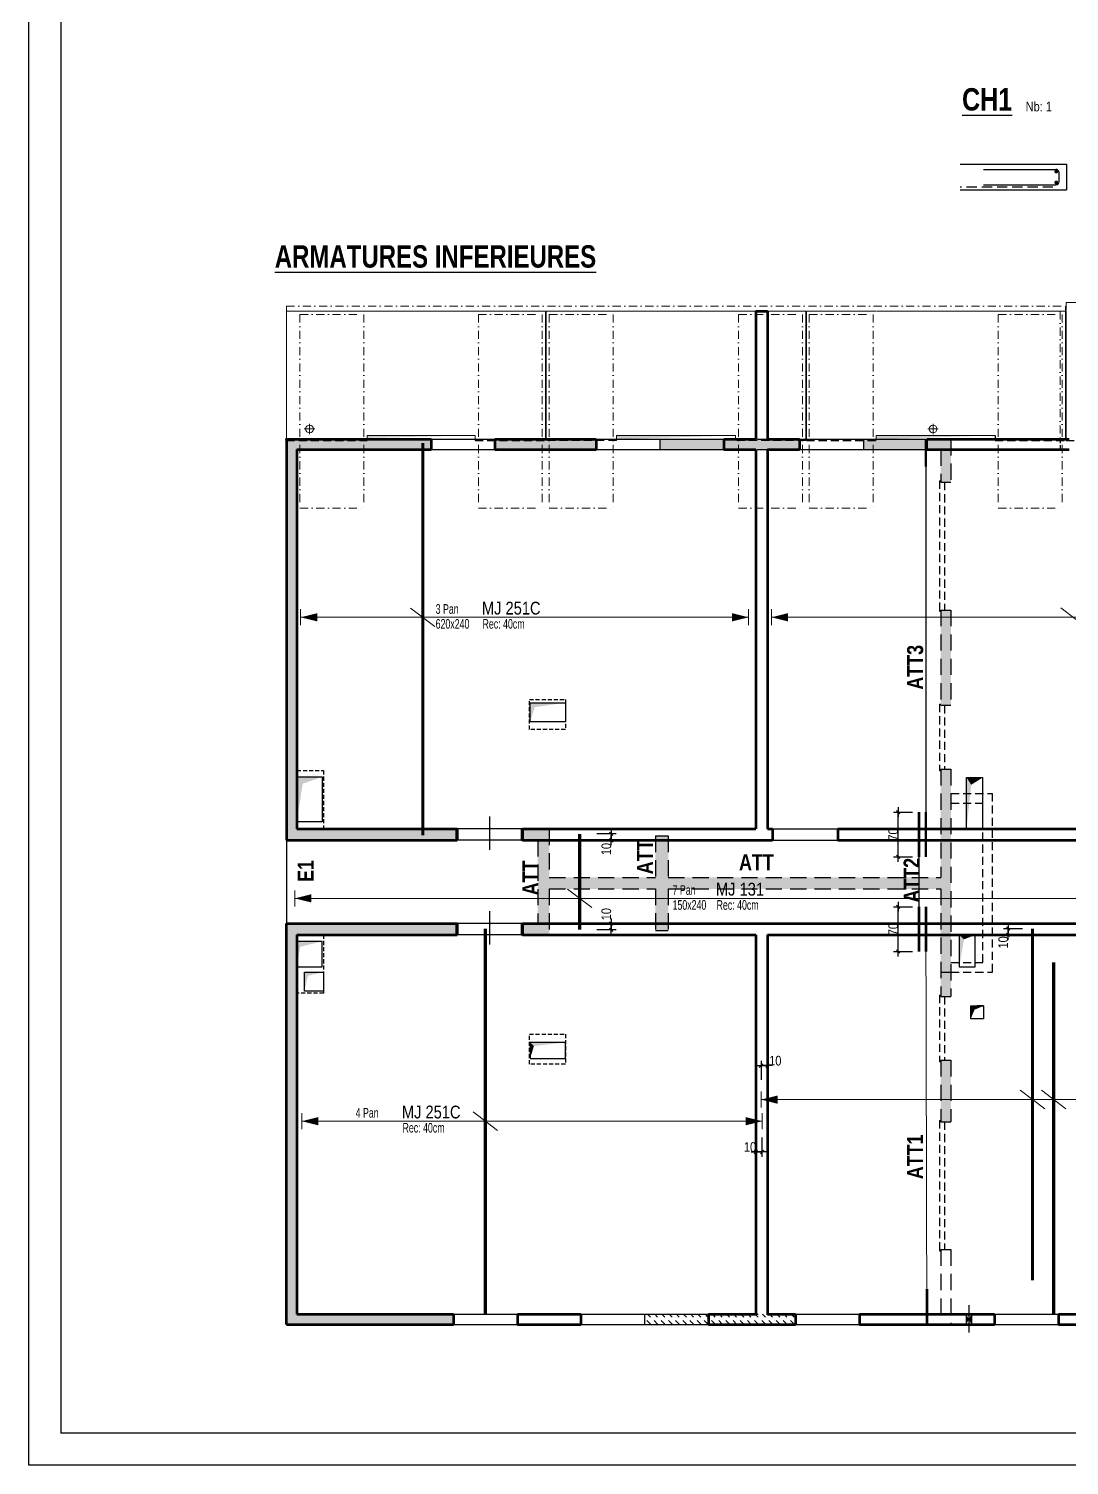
# Model space of a CAD drawing. Header units: millimetres. Extents: x 12045 to 47376, y -21493 to -16931.
# Drawn here: x 31670 to 33297, y -21424 to -19178 of the extents above; entities that cross this region are included whole.
import ezdxf
from ezdxf.enums import TextEntityAlignment as Align

# ---------------------------------------------------------------- set-up
doc = ezdxf.new("R2010")
doc.units = ezdxf.units.MM
for name, pattern in [('CACHE', [9.525, 6.35, -3.175]), ('CACHE2', [4.7625, 3.175, -1.5875]), ('CACHEX2', [19.05, 12.7, -6.35]), ('TIRETPTX2', [50.8, 25.4, -12.7, 0, -12.7])]:
    doc.linetypes.add(name, pattern=pattern)
for name, color, linetype in [('01-Cad  2', 1, 'Continuous'), ('01_ARMA_INF', 50, 'Continuous'), ('01_cote_gen', 4, 'Continuous'), ('01_linteaux', 2, 'Continuous'), ('01_murs_sup', 2, 'CACHEX2'), ('01_resv', 32, 'Continuous'), ('01_texte', 230, 'Continuous'), ('AA_COTES', 2, 'Continuous')]:
    doc.layers.add(name, color=color, linetype=linetype)
for name, color, linetype, lineweight in [('01_murs_coup', 5, 'Continuous', 60), ('01_tram_axes', 2, 'TIRETPTX2', 9), ('_GAZELEC-RESERVATION 2', 6, 'Continuous', 18)]:
    doc.layers.add(name, color=color, linetype=linetype, lineweight=lineweight)
doc.styles.add('impact', font='impact.ttf')
doc.styles.add('PATIO', font='ARIALN.TTF')
doc.styles.add('STYLE2', font='ARIALN.TTF')
doc.styles.add('Titre', font='ariblk.ttf')
doc.dimstyles.new('JB50', dxfattribs={"dimscale": 0.1, "dimtxt": 150, "dimasz": 15, "dimexe": 0.1, "dimexo": 0.1, "dimgap": 0.09, "dimtad": 1, "dimdec": 1, "dimdsep": 46, "dimtxsty": 'STYLE2', "dimblk1": 'BOND_G', "dimblk2": 'BOND_D', "dimsah": 1, "dimcen": 1.5, "dimdle": 0.01, "dimse1": 1, "dimse2": 1, "dimclrd": 4, "dimclre": 2, "dimclrt": 6, "dimazin": 2, "dimtfac": 2.333333, "dimtdec": 1, "dimtix": 1, "dimtmove": 2, "dimatfit": 3, "dimldrblk": 'BOND_G', "dimfxl": 1, "dimtolj": 1, "dimtzin": 0, "dimarcsym": 0})
pattern_1 = [(135, (2098.203, 9430.729), (-11.2253202, 9e-16), [7.9375, -7.9375])]

# ---------------------------------------------------------------- blocks, each defined once
blk = doc.blocks.new('BOND_G')
at = {"layer": 'AA_COTES', "color": 0}
for p, q in [((0, -5), (0, 15)), ((5, 0), (-5, 0)), ((1.8, 1.8), (-1.8, -1.8))]:
    blk.add_line(p, q, dxfattribs=at)
blk = doc.blocks.new('BOND_D')
at = {"layer": 'AA_COTES', "color": 0}
for p, q in [((5, 0), (-5, 0)), ((-1.8, -1.8), (1.8, 1.8)), ((0, 5), (0, -15))]:
    blk.add_line(p, q, dxfattribs=at)
blk = doc.blocks.new('*D2656')
at = {"layer": '01_cote_gen', "color": 4, "lineweight": -2, "ltscale": 0.1, "transparency": 16777216}
blk.add_line((32581, -20578), (32581, -20585), dxfattribs=at)
at = {"layer": 'Defpoints', "color": 0, "ltscale": 0.1, "transparency": 16777216}
for p in [(32531.6, -20586.5), (32549.2, -20576.5), (32581, -20586.5)]:
    blk.add_point(p, dxfattribs=at)
at = {"layer": '01_cote_gen', "color": 4, "lineweight": -2, "ltscale": 0.1, "transparency": 16777216, "xscale": 1.5, "yscale": 1.5, "zscale": 1.5}
for name, p, rotation in [('BOND_G', (32581, -20576.5), 90), ('BOND_D', (32581, -20586.5), 270)]:
    blk.add_blockref(name, p, dxfattribs=dict(at, rotation=rotation))
at = {"layer": '01_cote_gen', "color": 6, "ltscale": 0.1, "transparency": 16777216, "insert": (32573.3, -20562), "char_height": 15, "attachment_point": 5, "rotation": 90, "style": 'STYLE2'}
blk.add_mtext('\\A1;10', dxfattribs=at)
blk = doc.blocks.new('*D2657')
at = {"layer": '01_cote_gen', "color": 4, "lineweight": -2, "ltscale": 0.1, "transparency": 16777216}
blk.add_line((32581, -20438.1), (32581, -20445.1), dxfattribs=at)
at = {"layer": 'Defpoints', "color": 0, "ltscale": 0.1, "transparency": 16777216}
for p in [(32531.5, -20436.6), (32531.5, -20446.6), (32581, -20446.6)]:
    blk.add_point(p, dxfattribs=at)
at = {"layer": '01_cote_gen', "color": 4, "lineweight": -2, "ltscale": 0.1, "transparency": 16777216, "xscale": 1.5, "yscale": 1.5, "zscale": 1.5}
for name, p, rotation in [('BOND_G', (32581, -20436.6), 90), ('BOND_D', (32581, -20446.6), 270)]:
    blk.add_blockref(name, p, dxfattribs=dict(at, rotation=rotation))
at = {"layer": '01_cote_gen', "color": 6, "ltscale": 0.1, "transparency": 16777216, "insert": (32573.3, -20460.3), "char_height": 15, "attachment_point": 5, "rotation": 90, "style": 'STYLE2'}
blk.add_mtext('\\A1;10', dxfattribs=at)
blk = doc.blocks.new('*D2661')
at = {"layer": '01_cote_gen', "color": 4, "lineweight": -2, "ltscale": 0.1, "transparency": 16777216}
blk.add_line((33201.6, -20593), (33201.6, -20586), dxfattribs=at)
at = {"layer": 'Defpoints', "color": 0, "ltscale": 0.1, "transparency": 16777216}
for p in [(33201.6, -20584.5), (33239.6, -20584.5), (33239.6, -20594.5)]:
    blk.add_point(p, dxfattribs=at)
at = {"layer": '01_cote_gen', "color": 4, "lineweight": -2, "ltscale": 0.1, "transparency": 16777216, "xscale": 1.5, "yscale": 1.5, "zscale": 1.5}
for name, p, rotation in [('BOND_D', (33201.6, -20584.5), 90), ('BOND_G', (33201.6, -20594.5), 270)]:
    blk.add_blockref(name, p, dxfattribs=dict(at, rotation=rotation))
at = {"layer": '01_cote_gen', "color": 6, "ltscale": 0.1, "transparency": 16777216, "insert": (33193.9, -20606.2), "char_height": 15, "attachment_point": 5, "rotation": 90, "style": 'STYLE2'}
blk.add_mtext('\\A1;10', dxfattribs=at)
blk = doc.blocks.new('*D2662')
at = {"layer": '01_cote_gen', "color": 4, "lineweight": -2, "ltscale": 0.1, "transparency": 16777216}
blk.add_line((32816.7, -20798.8), (32823.7, -20798.8), dxfattribs=at)
at = {"layer": 'Defpoints', "color": 0, "ltscale": 0.1, "transparency": 16777216}
for p in [(32825.2, -20798.8), (32825.2, -20842.1), (32815.2, -20852)]:
    blk.add_point(p, dxfattribs=at)
at = {"layer": '01_cote_gen', "color": 4, "lineweight": -2, "ltscale": 0.1, "transparency": 16777216, "xscale": 1.5, "yscale": 1.5, "zscale": 1.5, "rotation": 180}
blk.add_blockref('BOND_G', (32815.2, -20798.8), dxfattribs=at)
at = {"layer": '01_cote_gen', "color": 4, "lineweight": -2, "ltscale": 0.1, "transparency": 16777216, "xscale": 1.5, "yscale": 1.5, "zscale": 1.5}
blk.add_blockref('BOND_D', (32825.2, -20798.8), dxfattribs=at)
at = {"layer": '01_cote_gen', "color": 6, "ltscale": 0.1, "transparency": 16777216, "insert": (32837.5, -20791.2), "char_height": 15, "attachment_point": 5, "style": 'STYLE2'}
blk.add_mtext('\\A1;10', dxfattribs=at)
blk = doc.blocks.new('*D2663')
at = {"layer": '01_cote_gen', "color": 4, "lineweight": -2, "ltscale": 0.1, "transparency": 16777216}
blk.add_line((32815.6, -20933.8), (32808.7, -20933.8), dxfattribs=at)
at = {"layer": 'Defpoints', "color": 0, "ltscale": 0.1, "transparency": 16777216}
for p in [(32807.2, -20898.2), (32817.1, -20898.2), (32807.2, -20933.8)]:
    blk.add_point(p, dxfattribs=at)
at = {"layer": '01_cote_gen', "color": 4, "lineweight": -2, "ltscale": 0.1, "transparency": 16777216, "xscale": 1.5, "yscale": 1.5, "zscale": 1.5, "rotation": 180}
blk.add_blockref('BOND_D', (32807.2, -20933.8), dxfattribs=at)
at = {"layer": '01_cote_gen', "color": 4, "lineweight": -2, "ltscale": 0.1, "transparency": 16777216, "xscale": 1.5, "yscale": 1.5, "zscale": 1.5}
blk.add_blockref('BOND_G', (32817.1, -20933.8), dxfattribs=at)
at = {"layer": '01_cote_gen', "color": 6, "ltscale": 0.1, "transparency": 16777216, "insert": (32798, -20926.2), "char_height": 15, "attachment_point": 5, "style": 'STYLE2'}
blk.add_mtext('\\A1;10', dxfattribs=at)
blk = doc.blocks.new('*D2665')
at = {"layer": '01_cote_gen', "color": 4, "lineweight": -2, "ltscale": 0.1, "transparency": 16777216}
blk.add_line((33029.7, -20471), (33029.7, -20404), dxfattribs=at)
at = {"layer": 'Defpoints', "color": 0, "ltscale": 0.1, "transparency": 16777216}
for p in [(33029.7, -20402.5), (33062.2, -20402.5), (33072.9, -20472.5)]:
    blk.add_point(p, dxfattribs=at)
at = {"layer": '01_cote_gen', "color": 4, "lineweight": -2, "ltscale": 0.1, "transparency": 16777216, "xscale": 1.5, "yscale": 1.5, "zscale": 1.5}
for name, p, rotation in [('BOND_D', (33029.7, -20402.5), 90), ('BOND_G', (33029.7, -20472.5), 270)]:
    blk.add_blockref(name, p, dxfattribs=dict(at, rotation=rotation))
at = {"layer": '01_cote_gen', "color": 6, "ltscale": 0.1, "transparency": 16777216, "insert": (33022, -20437.5), "char_height": 15, "attachment_point": 5, "rotation": 90, "style": 'STYLE2'}
blk.add_mtext('\\A1;70', dxfattribs=at)
blk = doc.blocks.new('*D2666')
at = {"layer": '01_cote_gen', "color": 4, "lineweight": -2, "ltscale": 0.1, "transparency": 16777216}
blk.add_line((33029.7, -20619), (33029.7, -20552), dxfattribs=at)
at = {"layer": 'Defpoints', "color": 0, "ltscale": 0.1, "transparency": 16777216}
for p in [(33029.7, -20550.5), (33062.2, -20550.5), (33062.2, -20620.5)]:
    blk.add_point(p, dxfattribs=at)
at = {"layer": '01_cote_gen', "color": 4, "lineweight": -2, "ltscale": 0.1, "transparency": 16777216, "xscale": 1.5, "yscale": 1.5, "zscale": 1.5}
for name, p, rotation in [('BOND_D', (33029.7, -20550.5), 90), ('BOND_G', (33029.7, -20620.5), 270)]:
    blk.add_blockref(name, p, dxfattribs=dict(at, rotation=rotation))
at = {"layer": '01_cote_gen', "color": 6, "ltscale": 0.1, "transparency": 16777216, "insert": (33022, -20585.5), "char_height": 15, "attachment_point": 5, "rotation": 90, "style": 'STYLE2'}
blk.add_mtext('\\A1;70', dxfattribs=at)

msp = doc.modelspace()

# ---------------------------------------------------------------- hatches: boundary and pattern name
at = {"layer": '01_murs_sup', "ltscale": 0.1}
h = msp.add_hatch(dxfattribs=at)
h.set_pattern_fill('DASH', color=256, scale=2.5, angle=135)
h.set_pattern_definition(pattern_1)
h.paths.add_polyline_path([(32299.16, -19819.5), (32073.16, -19819.5), (32073.16, -20446.5), (32338.16, -20446.5), (32338.16, -20428.5), (32089.16, -20428.5), (32089.16, -19835.5), (32299.16, -19835.5)])
h.paths.add_polyline_path([(32557.16, -19819.5), (32399.16, -19819.5), (32399.16, -19835.5), (32557.16, -19835.5)])
h.paths.add_polyline_path([(32875.16, -19819.5), (32657.16, -19819.5), (32657.16, -19835.5), (32875.16, -19835.5)])
h.paths.add_polyline_path([(33112.16, -19819.5), (32975.16, -19819.5), (32975.16, -19835.5), (33096.16, -19835.5), (33096.16, -19886.5), (33112.16, -19886.5)])
h.paths.add_polyline_path([(33112.16, -20086.5), (33096.16, -20086.5), (33096.16, -20235.5), (33112.16, -20235.5)])
h.paths.add_polyline_path([(33112.16, -20335.5), (33096.16, -20335.5), (33096.16, -20504.5), (32670.16, -20504.5), (32670.16, -20439.5), (32650.16, -20439.5), (32650.16, -20504.5), (32484.16, -20504.5), (32484.16, -20428.5), (32440.16, -20428.5), (32440.16, -20446.5), (32466.16, -20446.5), (32466.16, -20576.5), (32440.16, -20576.5), (32440.16, -20594.5), (32484.16, -20594.5), (32484.16, -20522.5), (32650.16, -20522.5), (32650.16, -20587.5), (32670.16, -20587.5), (32670.16, -20522.5), (33096.16, -20522.5), (33096.16, -20690.5), (33112.16, -20690.5)])
h.paths.add_polyline_path([(33112.16, -20790.5), (33096.16, -20790.5), (33096.16, -20886.5), (33112.16, -20886.5)])
h.paths.add_polyline_path([(32338.16, -20576.5), (32073.16, -20576.5), (32073.16, -21203.5), (32334.16, -21203.5), (32334.16, -21187.5), (32089.16, -21187.5), (32089.16, -20594.5), (32338.16, -20594.5)])
h = msp.add_hatch(dxfattribs=at)
h.set_pattern_fill('DASH', color=256, scale=2.5, angle=135)
h.set_pattern_definition(pattern_1)
h.paths.add_polyline_path([(32869.16, -21187.5), (32633.16, -21187.5), (32633.16, -21203.5), (32869.16, -21203.5)])

# ---------------------------------------------------------------- linework, layer by layer
at = {"layer": '01-Cad  2'}
for p, q in [((31670.12, -21423.64), (31670.12, -17223.64)), ((31720.12, -17273.64), (31720.12, -21373.64)), ((34820.12, -21373.64), (31720.12, -21373.64)), ((34820.12, -21423.64), (31670.12, -21423.64))]:
    msp.add_line(p, q, dxfattribs=at)
at = {"layer": '01_ARMA_INF', "linetype": 'Continuous', "lineweight": 0, "const_width": 5, "flags": 128}
for points in [[(32286.27, -19825.57), (32286.43, -20438.56)], [(32531.51, -20436.56), (32531.55, -20586.51)], [(32384, -20584.54), (32384.16, -21187.5)], [(33239.56, -20584.5), (33239.72, -21134.5)], [(33272.66, -20637.5), (33272.82, -21187.5)]]:
    msp.add_lwpolyline(points, dxfattribs=at)
at = {"layer": '01_cote_gen', "ltscale": 0.1}
msp.add_line((33062.18, -20428.5), (33062.18, -20446.5), dxfattribs=at)
at = {"layer": '01_linteaux', "linetype": 'Continuous'}
for p, q in [((33126.42, -19389.6), (33292.91, -19389.6)), ((33163.21, -19397.65), (33276.21, -19397.65)), ((33281.21, -19416.65), (33281.21, -19402.65)), ((33292.91, -19389.6), (33292.91, -19429.6)), ((33163.21, -19421.65), (33276.21, -19421.65)), ((33126.42, -19429.6), (33282.91, -19429.6)), ((33282.91, -19429.6), (33292.91, -19429.6))]:
    msp.add_line(p, q, dxfattribs=at)
at = {"layer": '01_linteaux', "linetype": 'CACHE2', "ltscale": 5}
msp.add_line((33271.63, -19425.18), (33126.42, -19425.18), dxfattribs=at)
at = {"layer": '01_linteaux', "lineweight": 0}
for p, q in [((33292.16, -19605.5), (34229.16, -19605.5)), ((32073.16, -19619.5), (32073.16, -19819.5)), ((32073.16, -19619.5), (32478.16, -19619.5)), ((32478.16, -19619.5), (32478.16, -19821.5)), ((32479.16, -19619.5), (32479.16, -19821.5)), ((32479.16, -19619.5), (32807.16, -19619.5)), ((32825.16, -19619.5), (32885.16, -19619.5)), ((32885.16, -19619.5), (32885.16, -19821.5)), ((32886.16, -19619.5), (32886.16, -19821.5)), ((32886.16, -19619.5), (32995.16, -19619.5)), ((32996.16, -19619.5), (33291.16, -19619.5)), ((33291.16, -19619.5), (33291.16, -19611.5)), ((33291.16, -19619.5), (33291.16, -19819.5)), ((33292.16, -19619.5), (33292.16, -19821.5)), ((32101.01, -19803.5), (32117.32, -19803.5)), ((32109.16, -19795.35), (32109.16, -19811.66)), ((33076.01, -19803.5), (33092.32, -19803.5)), ((33084.16, -19795.35), (33084.16, -19811.66)), ((32199.16, -19813.5), (32199.16, -19821.5)), ((32199.16, -19813.5), (32368.16, -19813.5)), ((32368.16, -19813.5), (32368.16, -19821.5)), ((32589.16, -19813.5), (32589.16, -19821.5)), ((32589.16, -19813.5), (32775.16, -19813.5)), ((32775.16, -19813.5), (32775.16, -19821.5)), ((32995.16, -19813.5), (32995.16, -19821.5)), ((32995.16, -19813.5), (33181.16, -19813.5))]:
    msp.add_line(p, q, dxfattribs=at)
at = {"layer": '01_linteaux', "ltscale": 0.1}
for p, q in [((32073.16, -19819.5), (32071.16, -19819.5)), ((32299.16, -19819.5), (32399.16, -19819.5)), ((32557.16, -19819.5), (32757.16, -19819.5)), ((32875.16, -19819.5), (33075.16, -19819.5)), ((32299.16, -19835.5), (32399.16, -19835.5)), ((32557.16, -19835.5), (32757.16, -19835.5)), ((32875.16, -19835.5), (33075.16, -19835.5)), ((32391.16, -20461.62), (32391.16, -20409.48)), ((32442.16, -20428.5), (32340.16, -20428.5)), ((32833.16, -20428.5), (32935.16, -20428.5)), ((32073.16, -20446.5), (32073.16, -20576.5)), ((32442.16, -20446.5), (32340.16, -20446.5)), ((32833.16, -20446.5), (32935.16, -20446.5)), ((32391.16, -20609.62), (32391.16, -20557.48)), ((32442.16, -20576.5), (32340.16, -20576.5)), ((32442.16, -20594.5), (32340.16, -20594.5)), ((32334.16, -21187.5), (32434.16, -21187.5)), ((32533.16, -21187.5), (32733.16, -21187.5)), ((32869.16, -21187.5), (32969.16, -21187.5)), ((33180.16, -21187.5), (33280.16, -21187.5)), ((32334.16, -21203.5), (32434.16, -21203.5)), ((32533.16, -21203.5), (32733.16, -21203.5)), ((32869.16, -21203.5), (32969.16, -21203.5)), ((33180.16, -21203.5), (33280.16, -21203.5))]:
    msp.add_line(p, q, dxfattribs=at)
at = {"layer": '01_linteaux', "lineweight": 0}
for centre in [(32109.16, -19803.5), (33084.16, -19803.5)]:
    msp.add_circle(centre, 6, dxfattribs=at)
at = {"layer": '01_linteaux', "linetype": 'Continuous'}
for centre, start, end in [((33276.21, -19402.65), 0, 90), ((33276.21, -19416.65), 270, 0)]:
    msp.add_arc(centre, 5, start, end, dxfattribs=at)
at = {"layer": '01_linteaux', "ltscale": 0.1}
for points in [[(32199.16, -19819.5), (32199.16, -19817.5), (32199.16, -19813.5), (32368.16, -19813.5)], [(32589.16, -19819.5), (32589.16, -19813.5), (32775.16, -19813.5)], [(32995.16, -19819.5), (32995.16, -19813.5), (33181.16, -19813.5)]]:
    msp.add_solid(points, dxfattribs=at)
at = {"layer": '01_murs_coup'}
for p, q in [((32807.16, -19619.5), (32807.16, -19819.5)), ((32807.16, -19619.5), (32825.16, -19619.5)), ((32825.16, -19619.5), (32825.16, -19819.5)), ((32073.16, -19819.5), (32073.16, -20446.5)), ((32073.16, -19819.5), (32299.16, -19819.5)), ((32299.16, -19819.5), (32299.16, -19835.5)), ((32399.16, -19819.5), (32399.16, -19835.5)), ((32399.16, -19819.5), (32557.16, -19819.5)), ((32557.16, -19819.5), (32557.16, -19835.5)), ((32757.16, -19819.5), (32757.16, -19835.5)), ((32757.16, -19819.5), (32807.16, -19819.5)), ((32825.16, -19819.5), (32875.16, -19819.5)), ((32875.16, -19819.5), (32875.16, -19835.5)), ((33075.16, -19819.5), (33297.16, -19819.5)), ((32089.16, -19835.5), (32089.16, -20428.5)), ((32089.16, -19835.5), (32299.16, -19835.5)), ((32399.16, -19835.5), (32557.16, -19835.5)), ((32757.16, -19835.5), (32807.16, -19835.5)), ((32807.16, -19835.5), (32807.16, -20428.5)), ((32825.16, -19835.5), (32825.16, -20428.5)), ((32825.16, -19835.5), (32875.16, -19835.5)), ((33075.16, -19835.5), (33297.16, -19835.5)), ((32089.16, -20428.5), (32340.16, -20428.5)), ((32340.16, -20428.5), (32340.16, -20446.5)), ((32442.16, -20428.5), (32807.16, -20428.5)), ((32442.16, -20428.5), (32442.16, -20446.5)), ((32825.16, -20428.5), (32833.16, -20428.5)), ((32833.16, -20428.5), (32833.16, -20446.5)), ((32935.16, -20428.5), (32935.16, -20446.5)), ((32935.16, -20428.5), (33506.16, -20428.5)), ((32073.16, -20446.5), (32340.16, -20446.5)), ((32442.16, -20446.5), (32833.16, -20446.5)), ((32935.16, -20446.5), (33524.16, -20446.5)), ((32073.16, -20576.5), (32340.16, -20576.5)), ((32073.16, -21203.5), (32073.16, -20576.5)), ((32089.16, -20594.5), (32089.16, -21187.5)), ((32089.16, -20594.5), (32340.16, -20594.5)), ((32340.16, -20576.5), (32340.16, -20594.5)), ((32442.16, -20576.5), (32442.16, -20594.5)), ((32442.16, -20576.5), (33341.16, -20576.5)), ((32442.16, -20594.5), (32807.16, -20594.5)), ((32807.16, -20594.5), (32807.16, -21187.5)), ((32825.16, -20594.5), (32825.16, -21187.5)), ((32825.16, -20594.5), (33341.16, -20594.5)), ((32089.16, -21187.5), (32334.16, -21187.5)), ((32334.16, -21187.5), (32334.16, -21203.5)), ((32434.16, -21187.5), (32434.16, -21203.5)), ((32434.16, -21187.5), (32533.16, -21187.5)), ((32533.16, -21187.5), (32533.16, -21203.5)), ((32733.16, -21187.5), (32733.16, -21203.5)), ((32733.16, -21187.5), (32807.16, -21187.5)), ((32825.16, -21187.5), (32869.16, -21187.5)), ((32869.16, -21187.5), (32869.16, -21203.5)), ((32969.16, -21187.5), (32969.16, -21203.5)), ((32969.16, -21187.5), (33180.16, -21187.5)), ((33180.16, -21187.5), (33180.16, -21203.5)), ((33280.16, -21187.5), (33280.16, -21203.5)), ((33280.16, -21187.5), (33517.16, -21187.5)), ((32073.16, -21203.5), (32334.16, -21203.5)), ((32434.16, -21203.5), (32533.16, -21203.5)), ((32733.16, -21203.5), (32869.16, -21203.5)), ((32969.16, -21203.5), (33180.16, -21203.5)), ((33280.16, -21203.5), (33517.16, -21203.5))]:
    msp.add_line(p, q, dxfattribs=at)
at = {"layer": '01_murs_sup'}
for p, q in [((32071.16, -19821.5), (32071.16, -19821.5)), ((32073.16, -19821.5), (32199.16, -19821.5)), ((32368.16, -19821.5), (32478.16, -19821.5)), ((32589.16, -19821.5), (32479.16, -19821.5)), ((32885.16, -19821.5), (32775.16, -19821.5)), ((32886.16, -19821.5), (32995.16, -19821.5)), ((33181.16, -19813.5), (33181.16, -19821.5)), ((33181.16, -19821.5), (33291.16, -19821.5)), ((33292.16, -19821.5), (33759.66, -19821.5)), ((33094.16, -19884.5), (33094.16, -20088.5)), ((33102.16, -19886.5), (33102.16, -20086.5)), ((33094.16, -20233.5), (33094.16, -20337.5)), ((33102.16, -20235.5), (33102.16, -20335.5)), ((33112.16, -20373.5), (33177.17, -20373.5)), ((33112.16, -20388.5), (33162.17, -20388.5)), ((33162.16, -20637.5), (33162.17, -20388.5)), ((33177.16, -20652.5), (33177.17, -20373.5)), ((33112.16, -20637.5), (33162.16, -20637.5)), ((33112.16, -20652.5), (33177.16, -20652.5)), ((33094.16, -20688.5), (33094.16, -20792.5)), ((33102.16, -20690.5), (33102.16, -20790.5)), ((33094.16, -20884.5), (33094.16, -21088.5)), ((33102.16, -20886.5), (33102.16, -21086.5))]:
    msp.add_line(p, q, dxfattribs=at)
at = {"layer": '01_murs_sup', "ltscale": 2}
for p, q in [((32073.16, -19819.5), (32073.16, -20446.5)), ((32073.16, -19819.5), (32299.16, -19819.5)), ((32299.16, -19819.5), (32299.16, -19835.5)), ((32399.16, -19819.5), (32399.16, -19835.5)), ((32399.16, -19819.5), (32557.16, -19819.5)), ((32557.16, -19819.5), (32557.16, -19835.5)), ((32657.16, -19819.5), (32657.16, -19835.5)), ((32657.16, -19819.5), (32875.16, -19819.5)), ((32875.16, -19819.5), (32875.16, -19835.5)), ((32975.16, -19819.5), (32975.16, -19835.5)), ((32975.16, -19819.5), (33112.16, -19819.5)), ((33112.16, -19819.5), (33112.16, -19886.5)), ((32089.16, -19835.5), (32089.16, -20428.5)), ((32089.16, -19835.5), (32299.16, -19835.5)), ((32399.16, -19835.5), (32557.16, -19835.5)), ((32657.16, -19835.5), (32875.16, -19835.5)), ((32975.16, -19835.5), (33096.16, -19835.5)), ((33096.16, -19835.5), (33096.16, -19886.5)), ((33094.16, -19884.5), (33096.16, -19884.5)), ((33096.16, -19886.5), (33112.16, -19886.5)), ((33094.16, -20088.5), (33096.16, -20088.5)), ((33096.16, -20086.5), (33096.16, -20235.5)), ((33096.16, -20086.5), (33112.16, -20086.5)), ((33112.16, -20086.5), (33112.16, -20235.5)), ((33094.16, -20233.5), (33096.16, -20233.5)), ((33096.16, -20235.5), (33112.16, -20235.5)), ((33094.16, -20337.5), (33096.16, -20337.5)), ((33096.16, -20335.5), (33096.16, -20504.5)), ((33096.16, -20335.5), (33112.16, -20335.5)), ((33112.16, -20335.5), (33112.16, -20690.5)), ((32089.16, -20428.5), (32338.16, -20428.5)), ((32338.16, -20428.5), (32338.16, -20446.5)), ((32440.16, -20428.5), (32484.16, -20428.5)), ((32440.16, -20428.5), (32440.16, -20446.5)), ((32484.16, -20428.5), (32484.16, -20504.5)), ((32073.16, -20446.5), (32338.16, -20446.5)), ((32440.16, -20446.5), (32466.16, -20446.5)), ((32466.16, -20446.5), (32466.16, -20576.5)), ((32650.16, -20439.5), (32650.16, -20504.5)), ((32650.16, -20439.5), (32670.16, -20439.5)), ((32670.16, -20439.5), (32670.16, -20504.5)), ((32484.16, -20504.5), (32650.16, -20504.5)), ((32670.16, -20504.5), (33096.16, -20504.5)), ((32484.16, -20522.5), (32484.16, -20594.5)), ((32484.16, -20522.5), (32650.16, -20522.5)), ((32650.16, -20522.5), (32650.16, -20587.5)), ((32670.16, -20522.5), (32670.16, -20587.5)), ((32670.16, -20522.5), (33096.16, -20522.5)), ((33096.16, -20522.5), (33096.16, -20690.5)), ((32073.16, -20576.5), (32338.16, -20576.5)), ((32073.16, -21203.5), (32073.16, -20576.5)), ((32089.16, -20594.5), (32089.16, -21187.5)), ((32089.16, -20594.5), (32338.16, -20594.5)), ((32338.16, -20576.5), (32338.16, -20594.5)), ((32440.16, -20576.5), (32440.16, -20594.5)), ((32440.16, -20576.5), (32466.16, -20576.5)), ((32440.16, -20594.5), (32484.16, -20594.5)), ((32650.16, -20587.5), (32670.16, -20587.5)), ((33096.16, -20652.5), (33112.16, -20652.5)), ((33094.16, -20688.5), (33096.16, -20688.5)), ((33096.16, -20690.5), (33112.16, -20690.5)), ((33094.16, -20792.5), (33096.16, -20792.5)), ((33096.16, -20790.5), (33096.16, -20886.5)), ((33096.16, -20790.5), (33112.16, -20790.5)), ((33112.16, -20790.5), (33112.16, -20886.5)), ((33094.16, -20884.5), (33096.16, -20884.5)), ((33096.16, -20886.5), (33112.16, -20886.5)), ((33094.16, -21088.5), (33096.16, -21088.5)), ((33096.16, -21086.5), (33096.16, -21187.5)), ((33096.16, -21086.5), (33112.16, -21086.5)), ((33112.16, -21086.5), (33112.16, -21203.5)), ((32089.16, -21187.5), (32334.16, -21187.5)), ((32334.16, -21187.5), (32334.16, -21203.5)), ((32434.16, -21187.5), (32434.16, -21203.5)), ((32434.16, -21187.5), (32533.16, -21187.5)), ((32533.16, -21187.5), (32533.16, -21203.5)), ((32633.16, -21187.5), (32633.16, -21203.5)), ((32633.16, -21187.5), (32869.16, -21187.5)), ((32869.16, -21187.5), (32869.16, -21203.5)), ((32969.16, -21187.5), (32969.16, -21203.5)), ((32969.16, -21187.5), (33096.16, -21187.5)), ((32073.16, -21203.5), (32334.16, -21203.5)), ((32434.16, -21203.5), (32533.16, -21203.5)), ((32633.16, -21203.5), (32869.16, -21203.5)), ((32969.16, -21203.5), (33112.16, -21203.5))]:
    msp.add_line(p, q, dxfattribs=at)
at = {"layer": '01_murs_sup', "ltscale": 0.5}
msp.add_line((33283.16, -19819.5), (33283.16, -19835.5), dxfattribs=at)
at = {"layer": '01_resv', "linetype": 'CACHE'}
for p, q in [((32453.14, -20226.47), (32509.18, -20226.48)), ((32453.14, -20273.49), (32453.15, -20226.47)), ((32509.18, -20226.48), (32509.18, -20273.49)), ((32509.18, -20273.49), (32453.14, -20273.49)), ((32089.49, -20337.47), (32131.14, -20337.47)), ((32131.14, -20337.47), (32131.14, -20428.54)), ((32131.14, -20594.46), (32131.14, -20685.49)), ((32131.14, -20685.49), (32089.49, -20685.49)), ((32453.14, -20796.48), (32453.14, -20749.47)), ((32453.14, -20749.48), (32509.19, -20749.48)), ((32509.19, -20749.48), (32509.19, -20796.48)), ((32509.19, -20796.48), (32453.14, -20796.48))]:
    msp.add_line(p, q, dxfattribs=at)
at = {"layer": '01_resv', "ltscale": 0.1}
for p, q in [((32454.18, -20261.49), (32454.18, -20231.49)), ((32454.18, -20231.49), (32509.18, -20231.49)), ((32454.18, -20261.49), (32454.18, -20231.49)), ((32509.18, -20231.49), (32509.18, -20261.49)), ((32509.18, -20261.49), (32454.18, -20261.49)), ((32089.13, -20347.38), (32129.13, -20347.38)), ((32129.13, -20347.38), (32129.13, -20417.48)), ((33136.69, -20428.48), (33136.69, -20348.48)), ((33136.69, -20348.48), (33161.69, -20348.48)), ((33161.69, -20348.48), (33161.69, -20428.48)), ((32129.13, -20417.48), (32089.13, -20417.48)), ((33150.13, -20594.44), (33125.13, -20594.51)), ((33150.13, -20594.49), (33125.13, -20594.49)), ((33125.13, -20594.49), (33125.13, -20644.49)), ((33150.13, -20644.49), (33150.13, -20594.44)), ((33125.13, -20644.49), (33150.13, -20644.49)), ((33143.15, -20725.6), (33143.15, -20705.5)), ((33143.15, -20705.5), (33163.15, -20705.5)), ((33163.15, -20705.5), (33153.15, -20705.5)), ((33153.15, -20705.5), (33163.15, -20705.5)), ((33163.15, -20705.5), (33163.15, -20725.6)), ((33163.15, -20705.5), (33163.15, -20725.6)), ((33163.15, -20725.6), (33143.15, -20725.6)), ((32509.19, -20762.54), (32454.19, -20762.54)), ((32454.19, -20762.54), (32454.19, -20787.54)), ((32509.19, -20787.54), (32509.19, -20762.54)), ((32454.19, -20787.54), (32509.19, -20787.54))]:
    msp.add_line(p, q, dxfattribs=at)
at = {"layer": '01_resv'}
for p, q in [((32089.49, -20428.54), (32089.16, -20337.47)), ((32131.14, -20428.54), (32089.49, -20428.54)), ((32089.48, -20594.46), (32131.14, -20594.46)), ((32089.49, -20685.49), (32089.49, -20594.46)), ((33140.16, -21173.11), (33140.16, -21215.84)), ((33136.16, -21187.5), (33136.16, -21203.5)), ((33144.16, -21187.5), (33144.16, -21203.5))]:
    msp.add_line(p, q, dxfattribs=at)
at = {"layer": '01_resv', "lineweight": 30}
for p, q in [((32129.16, -20604.52), (32089.16, -20604.52)), ((32129.16, -20604.52), (32089.16, -20604.52)), ((32129.16, -20644.52), (32129.16, -20604.52)), ((32089.16, -20644.52), (32129.16, -20644.52)), ((32101.14, -20682.48), (32101.14, -20652.48)), ((32101.14, -20652.48), (32131.14, -20652.48)), ((32131.14, -20652.48), (32131.14, -20682.48)), ((32131.14, -20682.48), (32101.14, -20682.48))]:
    msp.add_line(p, q, dxfattribs=at)
at = {"layer": '01_resv', "ltscale": 0.1}
for points in [[(32454.18, -20261.49), (32454.18, -20231.49), (32461.33, -20238.28)], [(32454.18, -20231.49), (32509.18, -20231.49), (32461.33, -20238.28)], [(32089.16, -20417.48), (32089.16, -20347.38), (32098.59, -20358.05)], [(32089.16, -20347.38), (32129.46, -20347.38), (32098.59, -20358.05)], [(33136.69, -20428.5), (33136.69, -20348.48), (33143.77, -20359.74)], [(33136.69, -20348.48), (33161.69, -20348.48), (33143.77, -20359.75)], [(33125.13, -20644.49), (33125.13, -20594.49), (33132.43, -20601.41)], [(33125.13, -20594.49), (33150.13, -20594.5), (33132.43, -20601.41)], [(32089.16, -20644.52), (32089.16, -20604.52), (32094.75, -20613)], [(32089.16, -20604.52), (32129.16, -20604.52), (32094.75, -20613)], [(32101.14, -20682.48), (32101.14, -20652.48), (32106.54, -20658.29)], [(32101.14, -20652.48), (32131.14, -20652.48), (32106.54, -20658.29)], [(33143.15, -20725.6), (33143.15, -20705.5), (33149.05, -20711.39)], [(33143.15, -20705.5), (33163.15, -20705.5), (33149.05, -20711.39)], [(32454.19, -20787.54), (32454.19, -20762.54), (32460.1, -20768.15)], [(32454.19, -20762.54), (32509.19, -20762.54), (32460.1, -20768.15)]]:
    msp.add_solid(points, dxfattribs=at)
at = {"layer": '01_resv'}
msp.add_solid([(33136.16, -21187.5), (33136.16, -21203.5), (33144.16, -21203.5), (33144.16, -21187.5)], dxfattribs=at)
at = {"layer": '01_texte'}
for p, q in [((33072.93, -19819.5), (33072.93, -20472.5)), ((33075.16, -19819.5), (33075.16, -19835.5)), ((33062.18, -20402.5), (33062.18, -20620.5)), ((33072.93, -20472.5), (33072.93, -20402.5))]:
    msp.add_line(p, q, dxfattribs=at)
at = {"layer": '01_texte', "linetype": 'Continuous', "lineweight": 0}
for p, q in [((32095.31, -20085.42), (32095.31, -20110.38)), ((32095.31, -20097.9), (32795.84, -20097.9)), ((32267.3, -20083.39), (32305.37, -20112.4)), ((32795.84, -20085.42), (32795.84, -20110.38)), ((32831.31, -20085.42), (32831.31, -20110.38)), ((32831.31, -20097.9), (33531.84, -20097.9)), ((33284.1, -20083.32), (33322.17, -20112.33)), ((32086.18, -20524.84), (32086.18, -20549.8)), ((32512.52, -20522.81), (32550.59, -20551.82)), ((32086.18, -20537.32), (33565.17, -20537.32)), ((33073.12, -20550.5), (33074.66, -21203.5)), ((32815.16, -20839.48), (32815.16, -20864.44)), ((33220.63, -20837.45), (33258.7, -20866.46)), ((33253.73, -20837.45), (33291.8, -20866.46)), ((32815.16, -20851.96), (34194.62, -20851.96)), ((32096.97, -20873.22), (32096.97, -20898.18)), ((32096.97, -20885.7), (32817.12, -20885.69)), ((32365.07, -20871.19), (32403.14, -20900.2)), ((32817.12, -20873.21), (32817.12, -20898.17))]:
    msp.add_line(p, q, dxfattribs=at)
at = {"layer": '01_texte', "ltscale": 30, "const_width": 3, "flags": 128}
for points in [[(33276.84, -19402.49, -1), (33276.84, -19399.49, -1)], [(33276.84, -19416.62, 1), (33276.84, -19419.62, 1)]]:
    msp.add_lwpolyline(points, format="xyb", close=True, dxfattribs=at)
at = {"layer": '01_texte', "const_width": 4}
for points in [[(33072.93, -19819.5), (33072.93, -19862.19)], [(33062.18, -20402.5), (33062.18, -20472.5)], [(33072.93, -20472.5), (33072.93, -20402.5)]]:
    msp.add_lwpolyline(points, dxfattribs=at)
at = {"layer": '01_texte', "linetype": 'Continuous', "lineweight": 0, "const_width": 4}
for points in [[(33062.18, -20620.5), (33062.18, -20550.5)], [(33073.12, -20550.5), (33073.28, -20620.5)], [(33074.66, -21203.5), (33074.53, -21148.31)]]:
    msp.add_lwpolyline(points, dxfattribs=at)
at = {"layer": '01_texte', "linetype": 'Continuous', "lineweight": 0}
for points in [[(32095.31, -20097.9), (32121.41, -20091.44), (32121.41, -20097.9)], [(32095.31, -20097.9), (32121.41, -20104.36), (32121.41, -20097.9)], [(32795.84, -20097.9), (32769.74, -20091.44), (32769.74, -20097.9)], [(32795.84, -20097.9), (32769.74, -20104.36), (32769.74, -20097.9)], [(32831.31, -20097.9), (32857.41, -20091.44), (32857.41, -20097.9)], [(32831.31, -20097.9), (32857.41, -20104.36), (32857.41, -20097.9)], [(32086.18, -20537.32), (32112.27, -20530.86), (32112.27, -20537.32)], [(32086.18, -20537.32), (32112.27, -20543.78), (32112.27, -20537.32)], [(32815.16, -20851.96), (32841.26, -20845.5), (32841.26, -20851.96)], [(32815.16, -20851.96), (32841.26, -20858.42), (32841.26, -20851.96)], [(32096.97, -20885.7), (32123.07, -20879.24), (32123.07, -20885.7)], [(32096.97, -20885.7), (32123.07, -20892.16), (32123.07, -20885.7)], [(32817.12, -20885.69), (32791.03, -20879.23), (32791.03, -20885.69)], [(32817.12, -20885.69), (32791.03, -20892.15), (32791.03, -20885.69)]]:
    msp.add_solid(points, dxfattribs=at)
at = {"layer": '01_tram_axes', "ltscale": 0.5}
for p, q in [((33292.16, -19605.5), (33292.16, -19619.5)), ((32073.16, -19611.5), (33291.16, -19611.5)), ((32073.16, -19611.5), (32073.16, -19619.5)), ((32094.16, -19624.5), (32094.16, -19927.5)), ((32094.16, -19624.5), (32194.16, -19624.5)), ((32194.16, -19624.5), (32194.16, -19927.5)), ((32373.16, -19624.5), (32373.16, -19927.5)), ((32373.16, -19624.5), (32473.16, -19624.5)), ((32473.16, -19624.5), (32473.16, -19927.5)), ((32484.13, -19624.5), (32484.13, -19927.5)), ((32484.13, -19624.5), (32584.13, -19624.5)), ((32584.13, -19624.5), (32584.13, -19927.5)), ((32780.16, -19624.5), (32780.16, -19927.5)), ((32780.16, -19624.5), (32880.16, -19624.5)), ((32880.16, -19624.5), (32880.16, -19927.5)), ((32890.69, -19624.5), (32890.69, -19927.5)), ((32890.69, -19624.5), (32990.69, -19624.5)), ((32990.69, -19624.5), (32990.69, -19927.5)), ((33186.16, -19624.5), (33186.16, -19927.5)), ((33186.16, -19624.5), (33286.16, -19624.5)), ((33283.16, -19619.5), (33283.16, -19819.5)), ((33286.16, -19624.5), (33286.16, -19927.5)), ((32094.16, -19927.5), (32194.16, -19927.5)), ((32373.16, -19927.5), (32473.16, -19927.5)), ((32484.13, -19927.5), (32584.13, -19927.5)), ((32780.16, -19927.5), (32880.16, -19927.5)), ((32890.69, -19927.5), (32990.69, -19927.5)), ((33186.16, -19927.5), (33286.16, -19927.5))]:
    msp.add_line(p, q, dxfattribs=at)
at = {"layer": '_GAZELEC-RESERVATION 2'}
msp.add_line((32129.13, -20347.38), (32129.13, -20417.48), dxfattribs=at)

# ---------------------------------------------------------------- texts
at = {"layer": '01_texte', "style": 'Titre', "width": 0.7}
msp.add_text('%%UCH1', height=35, dxfattribs=at).set_placement((33129.52, -19316.11), align=Align.BOTTOM_LEFT)
at = {"layer": '01_texte', "style": 'STYLE2'}
msp.add_text('Nb: 1', height=15, dxfattribs=at).set_placement((33228.99, -19306.92))
at = {"layer": '01_texte', "ltscale": 35, "style": 'impact'}
msp.add_text('%%UARMATURES INFERIEURES', height=35, dxfattribs=at).set_placement((32054.82, -19551.2))
at = {"layer": '01_texte', "ltscale": 5, "style": 'PATIO', "width": 0.8}
for s, p in [('3 Pan', (32306.43, -20092.36)), ('620x240', (32306.43, -20115.7)), ('Rec: 40cm', (32379.76, -20115.7)), ('7 Pan', (32676.87, -20531.78)), ('150x240', (32676.87, -20555.12)), ('Rec: 40cm', (32745.7, -20555.12)), ('4 Pan', (32181.3, -20880.16)), ('Rec: 40cm', (32254.63, -20903.49))]:
    msp.add_text(s, height=15, dxfattribs=at).set_placement(p)
at = {"layer": '01_texte', "ltscale": 5, "style": 'PATIO'}
for s, p in [('MJ 251C', (32378.77, -20093.57)), ('MJ 131', (32744.7, -20532.99)), ('MJ 251C', (32253.64, -20881.37))]:
    msp.add_text(s, height=20, dxfattribs=at).set_placement(p)
at = {"layer": '01_texte', "style": 'Titre', "width": 0.7}
for s, rotation, p in [('ATT3 ', 90, (33076.13, -20172.17)), ('ATT', 90, (32653.51, -20472.49)), ('E1', 90, (32123.12, -20494.48)), ('ATT', 90, (32474.38, -20505.37)), ('ATT', 0, (32807.98, -20500.85)), ('ATT2 ', 90, (33070.66, -20505.13)), ('ATT1 ', 90, (33076.13, -20937.53))]:
    msp.add_text(s, height=25, rotation=rotation, dxfattribs=at).set_placement(p, align=Align.BOTTOM_CENTER)

# ---------------------------------------------------------------- dimensions: what is measured, and where the dimension line sits
at = {"layer": '01_cote_gen', "ltscale": 0.1}
for base, p1, p2, picture, middle in [((33029.68, -20402.5), (33072.93, -20472.5), (33062.18, -20402.5), '*D2665', (33022.02, -20437.5)), ((33029.68, -20550.5), (33062.18, -20620.5), (33062.18, -20550.5), '*D2666', (33022.02, -20585.5))]:
    dim = msp.add_linear_dim(base=base, p1=p1, p2=p2, angle=90, dimstyle='JB50', dxfattribs=at)
    dim.commit()
    dim.dimension.update_dxf_attribs({"geometry": picture, "text_midpoint": middle})
for base, p1, p2, picture, middle in [((32581, -20446.56), (32531.51, -20436.56), (32531.51, -20446.56), '*D2657', (32573.33, -20460.3)), ((32581, -20586.51), (32549.25, -20576.5), (32531.55, -20586.51), '*D2656', (32573.33, -20562.01)), ((33201.55, -20584.5), (33239.56, -20594.49), (33239.56, -20584.5), '*D2661', (33193.89, -20606.18))]:
    dim = msp.add_linear_dim(base=base, p1=p1, p2=p2, angle=90, dimstyle='JB50', dxfattribs=at)
    dim.commit()
    dim.dimension.update_dxf_attribs({"geometry": picture, "text_midpoint": middle, "dimtype": 160})
for base, p1, p2, picture, middle in [((32825.16, -20798.84), (32815.16, -20851.96), (32825.16, -20842.06), '*D2662', (32837.53, -20791.17)), ((32807.16, -20933.84), (32817.12, -20898.17), (32807.16, -20898.17), '*D2663', (32797.97, -20926.17))]:
    dim = msp.add_linear_dim(base=base, p1=p1, p2=p2, dimstyle='JB50', dxfattribs=at)
    dim.commit()
    dim.dimension.update_dxf_attribs({"geometry": picture, "text_midpoint": middle, "dimtype": 160})

doc.saveas('drawing.dxf')
